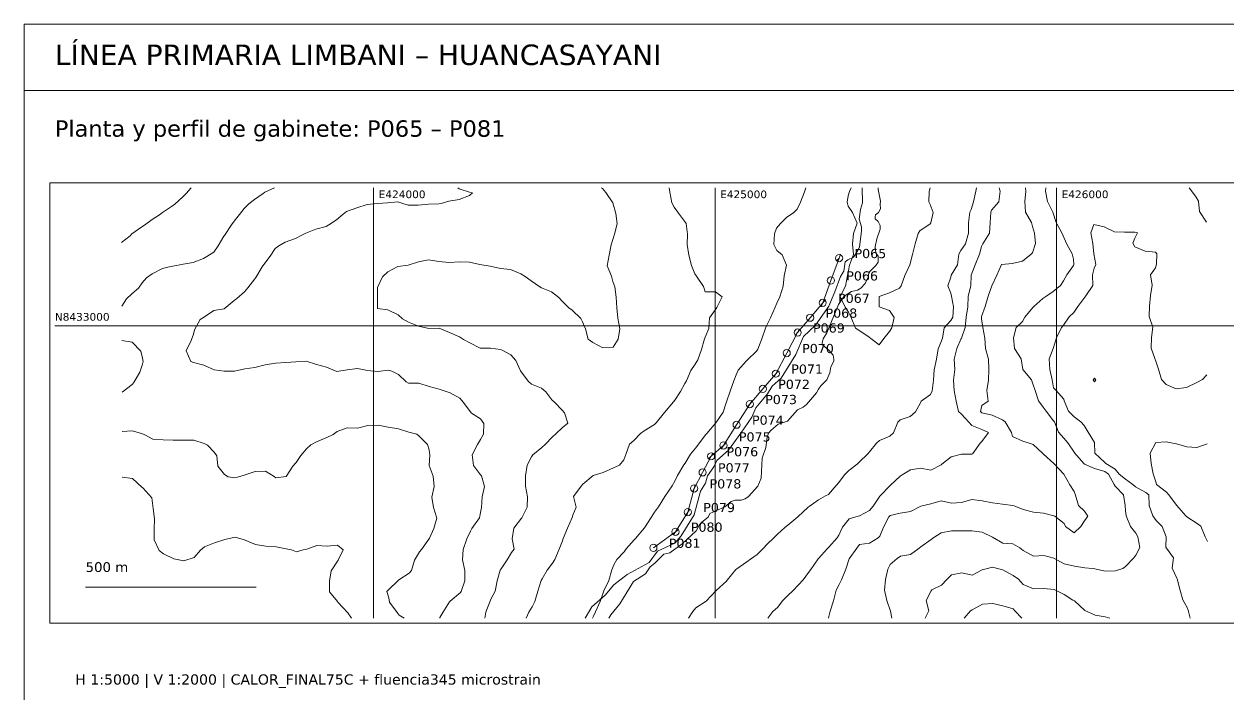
# Paper-space layout 'LP-09' of a CAD drawing. Header units: metres, sheet in millimetres. Extents: x 10 to 410, y 10 to 287.
# Drawn here: x 10 to 245, y 156.2 to 287 of the extents above; entities that cross this region are included whole.
import ezdxf

# ---------------------------------------------------------------- set-up
doc = ezdxf.new("R2010")
doc.units = ezdxf.units.M
for name, color, linetype, lineweight, true_color in [('AGUA', 7, 'Continuous', 13, 0x5ba3c5), ('ALERTA', 7, 'Continuous', 13, 0xc56b20), ('EJE', 7, 'Continuous', 18, 0x087f8c), ('GRILLA', 7, 'Continuous', 13, 0xd2dce3), ('MARCO', 7, 'Continuous', 13, 0x163b55), ('POSTES', 7, 'Continuous', 13, 0x244c65), ('RETENIDA', 7, 'Continuous', 13, 0xa77738), ('TERRENO', 7, 'Continuous', 13, 0x777777), ('TEXTO', 7, 'Continuous', 13, 0x163b55), ('VIA', 7, 'Continuous', 13, 0xa7a7a7)]:
    doc.layers.add(name, color=color, linetype=linetype, lineweight=lineweight, true_color=true_color)
doc.styles.add('LP-TEXTO', font='DejaVuSans.ttf')

psp = doc.layouts.new('LP-09')

# ---------------------------------------------------------------- linework, layer by layer
at = {"layer": 'AGUA'}
psp.add_lwpolyline([(124.17, 171), (124.55, 171.61), (126.32, 173.78), (128.97, 178.15), (131.34, 179.63), (132.26, 180.97), (133.17, 181.69), (134.92, 183.44), (136.1, 183.71), (138.5, 185.46), (141.24, 188.06), (141.79, 189.11), (142.33, 189.69), (143.54, 190.67), (143.91, 191.4), (146.8, 192.71), (148.03, 193.75), (148.82, 193.99), (150.02, 194.01), (150.79, 194.3), (151.42, 194.74), (153.27, 196.74), (153.94, 198.33), (154.08, 202.23), (154.85, 204.28), (155.11, 206.33), (155.36, 207.08), (155.86, 207.7), (157.23, 208.83), (159.08, 209.43), (161, 211.64), (162.08, 212.2), (162.74, 212.68), (164.7, 214.97), (165.08, 215.72), (165.56, 216.37), (166.76, 217.53), (167.33, 218.87), (167.54, 220.04), (168.1, 221.18), (168.11, 221.56), (167.94, 222.35), (167.18, 223.24), (165.87, 224.33), (165.83, 224.72), (166, 225.5), (166.71, 226.73), (169.01, 232.26), (170.12, 233.89), (171.53, 234.78), (172.69, 235), (173.38, 235.4), (174.19, 236.32), (174.78, 237.55), (174.95, 238.34), (175.15, 238.67), (176.3, 239.82), (176.74, 240.53), (176.76, 241.68), (176.31, 242.35), (176.15, 243.5), (176.46, 245.04), (177.13, 246.92), (177.14, 247.68), (176.74, 248.41), (176.18, 248.99), (176.16, 249.37), (176.25, 249.75), (176.85, 250.23), (177.21, 250.89), (177.13, 251.83), (177.21, 252.42), (176.78, 254.72), (176.75, 255)], dxfattribs=at)
at = {"layer": 'ALERTA'}
for centre in [(165.92, 232.55), (158.9, 222.74), (154.23, 215.75), (146.55, 204.71), (142.48, 199.44), (139.59, 191.69), (137.18, 187.85)]:
    psp.add_circle(centre, 0.7, dxfattribs=at)
at = {"layer": 'EJE'}
psp.add_lwpolyline([(169.13, 241.29), (167.52, 236.92), (165.92, 232.55), (163.47, 229.65), (161.03, 226.75), (158.9, 222.74), (156.78, 218.72), (154.23, 215.75), (151.69, 212.78), (149.12, 208.75), (146.55, 204.71), (144.13, 202.58), (142.48, 199.44), (140.83, 196.31), (139.59, 191.69), (137.18, 187.85), (132.87, 184.71)], dxfattribs=at)
at = {"layer": 'GRILLA'}
psp.add_lwpolyline([(15, 170), (287, 170), (287, 256), (15, 256)], close=True, dxfattribs=at)
for points in [[(78.23, 171), (78.23, 255)], [(144.9, 171), (144.9, 255)], [(211.57, 171), (211.57, 255)], [(16, 228.07), (286, 228.07)]]:
    psp.add_lwpolyline(points, dxfattribs=at)
at = {"layer": 'MARCO'}
psp.add_lwpolyline([(10, 10), (410, 10), (410, 287), (10, 287)], close=True, dxfattribs=at)
psp.add_lwpolyline([(10, 274), (410, 274)], dxfattribs=at)
at = {"layer": 'POSTES'}
for centre in [(169.13, 241.29), (167.52, 236.92), (163.47, 229.65), (161.03, 226.75), (156.78, 218.72), (151.69, 212.78), (149.12, 208.75), (144.13, 202.58), (140.83, 196.31), (132.87, 184.71)]:
    psp.add_circle(centre, 0.7, dxfattribs=at)
at = {"layer": 'RETENIDA'}
for points in [[(169.13, 241.29), (168.53, 240.72)], [(169.13, 241.29), (169.42, 242.06)], [(165.92, 232.55), (166.45, 233.19)], [(165.92, 232.55), (165.63, 231.78)], [(161.03, 226.75), (160.57, 226.21)], [(161.03, 226.75), (161.36, 227.38)], [(158.9, 222.74), (159.23, 223.36)], [(158.9, 222.74), (158.57, 222.12)], [(156.78, 218.72), (156.45, 218.1)], [(156.78, 218.72), (157.24, 219.26)], [(154.23, 215.75), (154.69, 216.29)], [(154.23, 215.75), (153.77, 215.22)], [(151.69, 212.78), (151.15, 212.15)], [(151.69, 212.78), (152.13, 213.48)], [(146.55, 204.71), (146.11, 204.02)], [(146.55, 204.71), (147.17, 205.26)], [(144.13, 202.58), (143.6, 202.11)], [(144.13, 202.58), (144.46, 203.2)], [(142.48, 199.44), (142.81, 200.07)], [(142.48, 199.44), (142.15, 198.82)], [(140.83, 196.31), (140.5, 195.69)], [(140.83, 196.31), (141.02, 196.99)], [(139.59, 191.69), (139.41, 191.01)], [(139.59, 191.69), (139.97, 192.29)], [(137.18, 187.85), (137.75, 188.27)], [(137.18, 187.85), (136.81, 187.25)]]:
    psp.add_lwpolyline(points, dxfattribs=at)
at = {"layer": 'TERRENO'}
for points in [[(42.62, 255), (41.66, 253.88), (40.99, 253.26), (39.44, 251.82), (39, 251.53), (37.01, 250.21), (36.46, 249.77), (35.01, 248.8), (33.52, 247.71), (33.02, 247.4), (31.02, 246.02), (30.69, 245.65), (29.03, 244.37)], [(58.92, 255), (56.98, 254.17), (56.65, 253.92), (54.98, 252.71), (53.91, 251.87), (52.99, 250.99), (52.05, 249.81), (51, 248.49), (50.5, 247.76), (49.11, 245.71), (49.01, 245.55), (47.87, 243.66), (47.02, 242.43), (45.69, 241.6), (45.03, 241.24), (43.03, 240.46), (41.03, 240.11), (39.04, 239.75), (38.04, 239.53), (37.04, 239.24), (35.04, 238.23), (33.88, 237.47), (33.05, 236.44), (32.34, 235.42), (31.06, 234.33), (29.99, 233.36), (29.07, 231.92)], [(94.71, 255), (94.95, 254.84), (96.95, 254.19), (97.52, 254.05), (96.95, 253.53), (94.95, 252.74), (92.96, 252.42), (91.46, 251.98), (90.96, 251.9), (88.96, 251.82), (86.96, 251.64), (84.96, 251.62), (83.96, 251.96), (82.96, 252.27), (80.97, 252.09), (78.97, 251.94), (76.97, 251.74), (74.97, 251.09), (72.98, 250.39), (72.27, 249.88), (70.98, 248.79), (69.53, 247.82), (68.99, 247.48), (66.99, 246.97), (65, 246.14), (64.25, 245.75), (63, 245.11), (61, 244.43), (59.76, 243.69), (59.01, 243.18), (58.02, 241.64), (57.02, 240.32), (56.47, 239.59), (55.25, 237.53), (55.03, 237.24), (53.7, 235.48), (53.04, 234.71), (51.51, 233.43), (51.05, 232.99), (49.05, 231.37), (47.06, 231.04), (45.06, 229.72), (44.4, 229.31), (43.29, 227.26), (43.07, 226.44), (42.65, 225.21), (41.63, 223.16), (42.54, 221.11), (43.09, 220.9), (45.09, 220.39), (47.09, 219.44), (49.09, 219.22), (51.09, 219.21), (53.09, 219.7), (55.08, 219.94), (57.08, 220.47), (59.08, 220.8), (61.08, 220.93), (63.07, 221.05), (65.07, 221.18), (67.07, 220.5), (69.07, 220.02), (71.07, 219.15), (73.07, 219.5), (75.07, 219.72), (77.07, 219.37), (79.07, 219.17), (81.06, 219.41), (81.81, 219.18), (83.07, 218.58), (84.57, 217.14), (85.07, 216.9), (87.07, 216.87), (89.07, 216.22), (91.07, 215.7), (92.78, 215.12), (93.07, 215.02), (95.07, 213.92), (95.77, 213.08), (97.08, 211.31), (97.38, 211.03), (99.08, 209.91), (99.75, 208.99), (99.67, 206.94), (99.09, 205.84), (98.52, 204.89), (97.47, 202.84), (97.74, 200.79), (99.11, 198.99), (99.32, 198.75), (99.9, 196.7), (99.44, 194.65), (99.28, 192.61), (99.13, 191.58), (98.93, 190.56), (97.41, 188.5), (97.15, 187.99), (96.43, 186.45), (95.7, 184.4), (95.63, 182.35), (96.08, 180.31), (96.03, 178.26), (95.36, 176.21), (95.18, 176.01), (93.19, 174.31), (93.07, 174.15), (91.77, 172.1), (91.2, 171.08), (91.15, 171)], [(122.7, 255), (122.93, 254.87), (123.6, 254.13), (124.93, 252.08), (125.54, 250.03), (125.78, 247.99), (125.28, 245.94), (124.95, 244.91), (124.61, 243.89), (124.21, 241.84), (123.86, 239.79), (124.69, 237.74), (124.98, 236.72), (125.32, 235.7), (125.6, 233.65), (125.74, 231.6), (125.92, 229.55), (126.34, 227.51), (126.01, 225.46), (125.02, 223.92), (123.02, 223.74), (121.02, 224.83), (120.16, 225.44), (119.63, 227.49), (119.01, 228.85), (118.7, 229.53), (117, 231.14), (116.33, 231.57), (115, 232.93), (114.4, 233.62), (112.99, 234.71), (110.99, 235.5), (110.71, 235.65), (108.99, 236.88), (107.85, 237.69), (106.99, 238.25), (104.99, 239.1), (102.99, 239.25), (100.99, 239.72), (98.99, 240.06), (96.99, 240.5), (94.99, 240.56), (92.99, 240.44), (90.99, 240.6), (88.99, 240.96), (87, 240.59), (85, 239.9), (83, 239.67), (81.01, 238.64), (80.01, 237.61), (79.02, 235.56), (79.02, 233.51), (79.03, 231.46), (81.03, 231.17), (83.03, 230.19), (83.89, 229.43), (85.03, 228.8), (87.03, 228.02), (89.03, 227.57), (91.03, 227.59), (91.53, 227.4), (93.03, 226.79), (95.03, 225.92), (95.79, 225.37), (97.04, 224.77), (99.04, 223.71), (101.04, 223.72), (103.04, 223.47), (103.37, 223.34), (105.04, 222.42), (106.04, 221.3), (106.92, 219.26), (107.05, 219.07), (108.48, 217.21), (109.05, 216.67), (111.05, 215.89), (111.85, 215.17), (113.06, 213.64), (113.56, 213.13), (115.06, 211.6), (115.52, 211.09), (116.15, 209.04), (115.07, 208.14), (113.79, 206.99), (113.08, 206.34), (111.79, 204.93), (111.09, 204.28), (109.36, 202.88), (109.09, 202.5), (108.24, 200.83), (107.89, 198.78), (107.92, 196.73), (108.26, 194.68), (108.25, 192.63), (107.2, 190.58), (107.13, 190.51), (105.61, 188.53), (105.3, 186.48), (105.68, 184.43), (105.15, 183.82), (104.3, 182.38), (103.16, 180.64), (102.97, 180.33), (102.38, 178.28), (101.96, 176.23), (101.18, 174.8), (100.92, 174.18), (100.14, 172.13), (99.93, 171)], [(135.97, 255), (136.06, 254.16), (136.48, 252.12), (136.93, 251.21), (137.76, 250.07), (138.93, 248.48), (139.24, 248.03), (139.51, 245.98), (139.45, 243.93), (139.79, 241.88), (140.29, 239.84), (140.96, 238.2), (141.3, 237.79), (142.64, 235.75), (142.97, 234.73), (144.97, 234.73), (146.31, 233.71), (145.26, 231.66), (144.98, 231.25), (143.84, 229.61), (143.66, 227.56), (143, 225.85), (142.87, 225.51), (142.27, 223.46), (141.57, 221.41), (141.01, 220.61), (140.17, 219.35), (139.33, 217.3), (139.03, 216.79), (138.14, 215.25), (137.04, 213.54), (136.77, 213.2), (135.05, 211.15), (133.4, 209.09), (133.06, 208.79), (131.06, 207.57), (130.33, 207.04), (129.07, 205.67), (128.21, 204.98), (127.51, 202.93), (127.08, 201.91), (126.23, 200.88), (125.09, 200.33), (123.09, 199.45), (121.1, 198.82), (119.1, 197.13), (118.74, 196.76), (117.29, 194.71), (117.78, 192.66), (117.12, 191.12), (116.98, 190.61), (116.13, 188.56), (115.27, 186.51), (115.14, 186.1), (114.48, 184.46), (113.63, 182.41), (113.15, 181.72), (112.16, 180.35), (111.16, 178.65), (110.96, 178.3), (110.3, 176.25), (109.7, 174.2), (109.18, 173.18), (108.56, 172.15), (108.02, 171)], [(162.61, 255), (162.37, 254.24), (161.61, 252.19), (160.91, 250.82), (160.25, 250.14), (158.92, 249.26), (157.69, 248.08), (156.92, 247.15), (156.5, 246.03), (156.36, 243.98), (156.94, 242.81), (158.03, 241.94), (158.84, 239.89), (158.43, 237.84), (158.19, 235.79), (157.55, 233.74), (156.97, 232.46), (156.62, 231.69), (155.71, 229.64), (154.98, 228.05), (154.78, 227.59), (154.07, 225.54), (153.24, 223.49), (153, 223.11), (151.27, 221.44), (151.01, 221.19), (149.43, 219.38), (149.02, 218.47), (148.56, 217.33), (147.84, 215.28), (147.14, 213.23), (147.03, 212.82), (146.47, 211.18), (145.05, 209.13), (143.3, 207.07), (143.05, 206.8), (141.76, 205.02), (141.06, 204.18), (140.12, 202.97), (139.07, 201.23), (138.81, 200.92), (137.58, 198.86), (137.09, 197.84), (136.56, 196.81), (135.1, 194.76), (133.88, 192.71), (133.11, 191.68), (132.41, 190.66), (131.12, 188.6), (129.35, 186.55), (129.13, 186.29), (127.58, 184.5), (127.14, 183.91), (125.71, 182.44), (125.14, 181.42), (124.78, 180.39), (124.15, 178.34), (123.16, 176.29), (122.5, 174.24), (121.57, 172.19), (121.18, 171.37), (121, 171)], [(139.71, 171), (140.56, 172.25), (141.16, 173.02), (143.15, 174.3), (145.14, 176.36), (147.14, 178.21), (147.3, 178.41), (148.95, 180.46), (149.13, 180.64), (151.12, 181.95), (151.83, 182.52), (153.12, 183.4), (154.31, 184.58), (155.11, 185.44), (156.4, 186.63), (157.1, 187.36), (158.56, 188.69), (159.09, 189.14), (161.09, 190.74), (163.08, 192.64), (163.3, 192.8), (165.08, 194.06), (166.5, 194.85), (167.07, 195.15), (168.56, 196.91), (169.06, 197.46), (170.16, 198.96), (171.05, 199.84), (172.65, 201.02), (173.05, 201.46), (174.73, 203.07), (175.04, 203.44), (176.42, 205.12), (177.03, 205.67), (179.03, 206.55), (179.75, 207.18), (180.6, 209.23), (181.02, 209.69), (183.01, 210.36), (184.01, 211.29), (185, 213), (185.16, 213.34), (187, 214.64), (187.29, 215.4), (187.55, 217.45), (187.66, 219.5), (188.11, 221.55), (188.44, 223.59), (188.97, 224.81), (189.31, 225.65), (189.66, 227.69), (190.95, 229.1), (191.3, 229.75), (191.47, 231.8), (191.09, 233.84), (190.94, 234.47), (190.35, 235.89), (190.93, 237.57), (191.03, 237.94), (192.25, 239.99), (192.48, 242.04), (192.91, 242.75), (193.81, 244.09), (194.41, 246.14), (194.39, 248.19), (194.63, 250.24), (194.88, 250.78), (195.35, 252.29), (195.83, 254.34), (195.98, 255)], [(155.21, 171), (156.21, 172.29), (157.14, 173.09), (158.1, 174.35), (159.14, 175.37), (160.17, 176.4), (161.13, 177.43), (162.08, 178.46), (163.12, 179.9), (163.59, 180.51), (165.02, 182.56), (165.11, 182.64), (166.83, 184.61), (167.1, 184.84), (168.78, 186.67), (169.09, 187.2), (169.77, 188.72), (171.08, 190.37), (172.41, 190.78), (173.08, 190.96), (175.07, 192.03), (175.75, 192.83), (177.06, 194.82), (177.15, 194.89), (179.06, 196.85), (179.15, 196.94), (181.05, 198.73), (181.45, 198.99), (183.04, 199.94), (185.04, 200.29), (187.04, 199.89), (189.04, 200.89), (189.2, 201.07), (191.03, 202.48), (193.03, 203.01), (195.03, 202.99), (195.25, 203.13), (196.66, 205.18), (197.02, 205.49), (198.27, 207.24), (197.01, 207.81), (195.01, 208.59), (194.47, 209.27), (193, 210.81), (192.41, 211.32), (191.98, 213.36), (191.62, 215.41), (191.49, 217.46), (191.75, 219.51), (191.57, 221.56), (192.12, 223.61), (192.96, 225.59), (193.01, 225.66), (193.77, 227.71), (193.91, 229.76), (194.28, 231.8), (194.33, 233.85), (194.84, 235.9), (194.92, 237.95), (195.68, 240), (196.53, 242.05), (196.9, 243.53), (197.18, 244.1), (198.46, 246.15), (198.61, 248.2), (198.78, 250.25), (198.88, 250.66), (200.29, 252.3), (200.56, 254.35), (200.39, 255)], [(167.06, 171), (167.14, 171.3), (167.39, 172.33), (168.05, 174.38), (168.52, 176.43), (169.12, 177.58), (169.58, 178.48), (170.44, 180.53), (171.1, 182.58), (172.56, 184.63), (173.09, 185.35), (175.09, 185.61), (176.78, 186.69), (177.09, 186.97), (177.8, 188.74), (178.85, 190.79), (179.07, 191.04), (181.07, 191.48), (183.07, 191.8), (185.06, 192.86), (187.06, 193.28), (189.06, 193.9), (191.06, 193.42), (193.05, 193.57), (195.05, 194.12), (197.05, 193.92), (199.05, 193.52), (201.05, 193.25), (203.05, 193), (203.33, 192.91), (205.05, 192.2), (207.05, 191.68), (209.05, 191.51), (211.05, 190.98), (211.25, 190.89), (213.05, 189.48), (213.34, 188.85), (215.05, 187.62), (216.31, 188.86), (217.05, 189.96), (217.71, 190.91), (217.04, 191.85), (215.87, 192.95), (215.26, 195), (215.03, 195.68), (214.17, 197.04), (213.02, 199.09), (211.11, 201.13), (211.02, 201.21), (209.01, 203.02), (208.81, 203.17), (207.01, 204.92), (206.01, 205.21), (205.01, 205.53), (203.01, 206.46), (202.76, 207.25), (201.55, 209.3), (201, 209.72), (199, 210.65), (197, 211.05), (196.71, 211.33), (197, 212.48), (198.26, 213.38), (197.99, 215.43), (198.31, 217.48), (198.38, 219.53), (198.3, 221.58), (197.71, 223.62), (197.57, 225.67), (197.21, 227.72), (196.95, 229.42), (196.92, 229.76), (196.94, 229.9), (197.62, 231.81), (198.2, 233.86), (198.93, 235.91), (199.92, 237.97), (200.86, 240.02), (200.91, 240.07), (202.91, 240.25), (204.91, 240.71), (206.62, 242.08), (206.9, 242.34), (207.45, 244.13), (207.25, 246.18), (206.89, 247.46), (206.68, 248.23), (205.53, 250.27), (205.41, 252.32), (205.56, 254.37), (205.55, 255)], [(171.46, 255), (171.14, 254.27), (170.89, 253.45), (170.71, 252.22), (170.9, 251.45), (171.74, 250.17), (172.62, 248.13), (171.92, 246.08), (171.76, 244.03), (171.93, 241.98), (171.18, 239.93), (170.94, 238.9), (170.74, 237.88), (170.38, 235.83), (169.35, 233.78), (170.29, 231.73), (170.96, 230.71), (171.46, 229.69), (172.3, 227.64), (172.97, 227.24), (174.97, 225.86), (175.31, 225.6), (176.98, 224.33), (177.88, 225.61), (178.97, 226.98), (179.39, 227.66), (179.85, 229.71), (178.95, 231.08), (176.95, 231.75), (176.95, 233.8), (178.94, 234.49), (180.94, 235.45), (181.27, 235.86), (181.93, 237.91), (182.93, 239.96), (183.46, 242.01), (183.98, 244.06), (184.54, 246.11), (184.9, 246.63), (186.9, 247.96), (187.05, 248.17), (187.49, 250.22), (186.89, 251.75), (186.66, 252.26), (186.68, 254.31), (186.88, 255), (186.88, 255)], [(179.39, 171), (179.13, 172.36), (178.42, 174.41), (178.01, 176.45), (178.16, 178.5), (178.66, 180.55), (179.1, 181.43), (180.43, 182.61), (181.09, 183.09), (183.09, 183.4), (184.77, 184.67), (185.09, 184.9), (187.08, 186.31), (187.62, 186.72), (189.08, 187.66), (191.07, 188.03), (193.07, 188.03), (195.07, 188.01), (197.07, 187.78), (199.07, 186.76), (201.07, 185.63), (203.07, 185.48), (204.44, 184.72), (205.07, 184.21), (207.07, 183.09), (209.07, 183.2), (211.07, 182.7), (213.07, 181.56), (215.07, 181.14), (217.07, 180.81), (218.57, 180.67), (219.07, 180.61), (221.07, 180.15), (223.07, 180.22), (224.5, 180.69), (225.07, 181.06), (226.7, 182.74), (227.06, 183.25), (227.85, 184.79), (227.45, 186.84), (227.05, 187.58), (226.04, 188.88), (225.14, 190.93), (225.03, 191.95), (224.98, 192.98), (224.67, 195.03), (223.02, 196.76), (222.85, 197.07), (221.71, 199.11), (221.01, 199.64), (219.01, 200.18), (217.01, 201.07), (216.89, 201.15), (215.12, 203.19), (215.01, 203.39), (213.78, 205.23), (213, 206.14), (211.96, 207.28), (211.17, 209.32), (210.99, 209.5), (209.57, 211.37), (208.99, 212.17), (208.05, 213.41), (207.4, 215.46), (206.98, 216.76), (206.68, 217.5), (204.97, 219.55), (204.69, 221.59), (203.36, 223.64), (203.16, 225.69), (203.68, 227.74), (204.94, 228.91), (205.4, 229.79), (206.93, 231.66), (207.14, 231.84), (208.93, 233.41), (209.68, 233.9), (210.92, 234.79), (212.33, 235.95), (212.91, 236.85), (213.57, 238.01), (214.9, 239.85), (214.96, 240.06), (214.9, 241.08), (214.65, 242.11), (213.55, 244.15), (212.89, 245.67), (212.6, 246.2), (211.52, 248.24), (210.87, 250.29), (209.8, 252.33), (209.43, 254.38), (209.51, 255)], [(237.45, 255), (237.93, 254.46), (238.84, 253.19), (239.31, 252.42), (239.52, 250.37), (240.86, 248.33)], [(237.69, 171), (237.25, 172.53), (237.08, 173.04), (236.26, 174.58), (235.66, 176.62), (235.13, 178.67), (235.06, 178.76), (234.18, 180.72), (234.44, 182.76), (233.05, 184.67), (232.92, 184.81), (232.95, 186.86), (232.2, 188.9), (231.03, 190.04), (230.41, 190.95), (229.69, 192.99), (229.59, 195.04), (229.02, 195.52), (227.02, 196.6), (226.46, 197.08), (225.02, 198.15), (223.82, 199.12), (223.01, 200.09), (221.18, 201.16), (221.01, 201.38), (219.06, 203.2), (219, 205.25), (217.75, 207.29), (216.99, 208.63), (216.3, 209.34), (214.99, 210.3), (213.9, 211.38), (213.09, 213.43), (212.98, 213.77), (211.44, 215.47), (210.97, 215.98), (210.72, 217.52), (210.3, 219.56), (210.12, 221.61), (210.95, 223.66), (211.57, 225.71), (212.56, 227.76), (212.94, 228.22), (214.05, 229.81), (214.93, 230.68), (215.76, 231.87), (216.92, 233.41), (217.31, 233.92), (218.65, 235.97), (218.6, 238.02), (218.9, 239.32), (219.23, 240.07), (218.89, 242.12), (218.69, 244.17), (218.27, 246.21), (218.88, 247.85), (220.87, 247.39), (222.88, 246.41), (224.87, 246.38), (226.87, 246.37), (227.37, 246.24), (226.88, 245.21), (226.48, 244.19), (226.88, 243.51), (228.88, 242.66), (230.88, 242.45), (231.15, 242.15), (231.1, 240.11), (230.89, 239.42), (229.9, 238.05), (230.23, 236.01), (229.91, 233.96), (229.71, 231.91), (229.65, 229.86), (230.37, 227.81), (230.13, 225.76), (230.04, 223.72), (230.79, 221.67), (230.94, 221.16), (231.49, 219.62), (232.1, 217.58), (232.96, 216.63), (234.96, 215.79), (236.95, 216.03), (238.95, 216.98), (240.07, 217.6), (240.94, 218.5)], [(29.09, 225.17), (31.09, 224.86), (32.78, 223.13), (33.09, 221.76), (33.26, 221.08), (33.1, 220.57), (32.6, 219.03), (31.44, 216.98), (31.11, 216.64), (29.12, 215.13)], [(218.96, 217.83), (219.25, 217.54), (218.97, 217.13), (218.71, 217.54), (218.96, 217.83)], [(29.14, 207.41), (31.14, 207.59), (33.14, 207), (33.58, 206.75), (35.14, 205.91), (37.14, 205.79), (39.14, 205.74), (41.14, 205.74), (43.14, 205.75), (45.14, 205.07), (45.8, 204.73), (47.14, 203.37), (47.64, 202.69), (47.81, 200.64), (49.15, 199.01), (49.82, 198.6), (51.15, 198.35), (52.15, 198.61), (53.15, 198.95), (55.14, 199.64), (57.14, 199.65), (58.81, 198.63), (59.15, 198.4), (61.14, 198.64), (62.47, 200.69), (63.13, 201.37), (64.02, 202.74), (65.12, 204.02), (65.98, 204.8), (67.12, 205.38), (69.11, 206.28), (70.36, 206.86), (71.11, 207.42), (73.1, 208.14), (75.1, 208.1), (77.1, 208.61), (79.1, 208.66), (81.1, 208.3), (83.1, 207.97), (85.1, 207.31), (86.7, 206.91), (87.1, 206.57), (88.77, 204.86), (89.11, 203.84), (89.23, 202.82), (89.11, 200.77), (89.88, 198.72), (90.07, 196.67), (89.63, 194.63), (89.92, 192.58), (90.59, 190.53), (90.03, 188.48), (89.16, 186.6), (89, 186.43), (87.57, 184.38), (87.17, 183.92), (86.24, 182.33), (85.65, 180.28), (85.18, 179.76), (83.19, 178.49), (82.9, 178.22), (81.19, 176.58), (80.8, 176.16), (81.2, 174.94), (81.37, 174.12), (82.84, 172.07), (83.21, 171.56), (84.19, 171)], [(241.04, 185.92), (240.61, 186.88), (239.73, 188.92), (239.03, 189.49), (237.03, 190.79), (236.85, 190.96), (235.02, 193.01), (233.5, 195.05), (233.02, 195.56), (231.12, 197.09), (231.01, 197.43), (230.42, 199.14), (230.08, 201.19), (229.85, 203.23), (230.99, 205.28), (232.99, 205.39), (233.65, 205.29), (234.99, 205.02), (236.99, 204.46), (238.99, 204.28), (240.98, 205.02)], [(29.17, 198.48), (31.17, 198.24), (33.06, 196.5), (33.17, 196.41), (34.93, 194.46), (35.18, 192.41), (35.47, 190.37), (35.43, 188.32), (35.38, 186.27), (36.35, 184.22), (37.21, 183.54), (39.21, 182.59), (41.21, 182.19), (43.2, 182.81), (44.47, 184.25), (45.2, 184.88), (47.19, 185.67), (49.19, 186.31), (51.19, 186.77), (52.79, 186.32), (53.19, 186.18), (55.19, 185.37), (57.19, 185.04), (59.19, 184.89), (61.19, 184.53), (62.19, 184.3), (63.19, 183.96), (64.52, 184.31), (65.18, 184.46), (67.18, 185.17), (69.18, 185.01), (71.18, 185.26), (72.29, 184.33), (71.35, 182.28), (71.18, 182.09), (69.94, 180.23), (69.6, 178.18), (69.65, 176.13), (71.21, 174.22), (71.27, 174.09), (73.21, 172.04), (73.94, 171)], [(185.96, 171), (186.65, 172.38), (186.15, 174.43), (187.11, 176.34), (187.25, 176.48), (189.11, 177.41), (190.17, 178.54), (191.1, 179.41), (193.09, 179.84), (195.09, 179.39), (197.09, 180.41), (197.84, 180.61), (199.09, 180.91), (200.34, 180.62), (201.09, 180.42), (203.09, 179.28), (204.18, 178.58), (205.09, 177.56), (207.09, 176.73), (209.09, 176.79), (211.09, 176.55), (213.09, 175.58), (214.79, 174.51), (215.09, 174.38), (217.1, 172.47), (219.1, 171.59), (221.1, 171.24), (222.01, 171)], [(193.57, 171), (194.78, 172.41), (195.11, 172.63), (197.11, 173.69), (199.11, 173.86), (201.11, 173.41), (203.11, 172.78), (203.42, 172.43), (204.78, 171)]]:
    psp.add_lwpolyline(points, dxfattribs=at)
at = {"layer": 'TEXTO'}
psp.add_lwpolyline([(22, 177), (55.33, 177)], dxfattribs=at)
at = {"layer": 'VIA'}
for points in [[(170.15, 239.65), (170.34, 240.55), (170.86, 240.98), (171.95, 241.45), (172.8, 242.78), (173.14, 243.49), (173.51, 246.57), (173.51, 247.43), (173.02, 248.89), (173.3, 250.79), (173.68, 252.12), (173.65, 255)], [(119.56, 171), (120.88, 173.2), (123.45, 175.47), (125.17, 177.46), (127.77, 179.49), (132.01, 181.83), (133.69, 184.06), (137.08, 185.65), (138.26, 187.07), (140.83, 191.15), (142.07, 195.77), (143.05, 197.32), (143.42, 198.77), (144.7, 200.5), (145.24, 201.78), (147.54, 203.81), (149.97, 207.08), (152.06, 210.26), (152.84, 212.08), (155.13, 214.81), (156.04, 216.3), (157.8, 217.85), (160.71, 222.48), (162.15, 225.99), (164.49, 228.22), (167.09, 231.9), (168.3, 234.7), (169.37, 237.7), (170.02, 238.75), (170.15, 239.65)]]:
    psp.add_lwpolyline(points, dxfattribs=at)

# ---------------------------------------------------------------- texts
at = {"layer": 'ALERTA', "style": 'LP-TEXTO'}
for s, p in [('P067', (168.92, 232.55)), ('P070', (161.9, 222.74)), ('P072', (157.23, 215.75)), ('P075', (149.55, 205.48)), ('P077', (145.48, 199.44)), ('P079', (142.59, 191.69)), ('P080', (140.18, 187.85))]:
    psp.add_text(s, height=1.8, dxfattribs=at).set_placement(p)
at = {"layer": 'POSTES', "style": 'LP-TEXTO'}
for s, p in [('P065', (172.13, 241.29)), ('P066', (170.52, 236.92)), ('P068', (166.47, 229.65)), ('P069', (164.03, 226.75)), ('P071', (159.78, 218.72)), ('P073', (154.69, 212.78)), ('P074', (152.12, 208.75)), ('P076', (147.13, 202.58)), ('P078', (143.83, 196.31)), ('P081', (135.87, 184.71))]:
    psp.add_text(s, height=1.8, dxfattribs=at).set_placement(p)
at = {"layer": 'TEXTO', "style": 'LP-TEXTO'}
for s, height, p in [('LÍNEA PRIMARIA LIMBANI – HUANCASAYANI', 4, (16, 279)), ('Planta y perfil de gabinete: P065 – P081', 3.2, (16, 265)), ('E424000', 1.5, (79.23, 253)), ('E425000', 1.5, (145.9, 253)), ('E426000', 1.5, (212.57, 253)), ('N8433000', 1.5, (16, 229.07)), ('500 m', 1.9, (22, 180)), ('H 1:5000 | V 1:2000 | CALOR_FINAL75C + fluencia345 microstrain', 2, (20, 158))]:
    psp.add_text(s, height=height, dxfattribs=at).set_placement(p)

doc.saveas('drawing.dxf')
